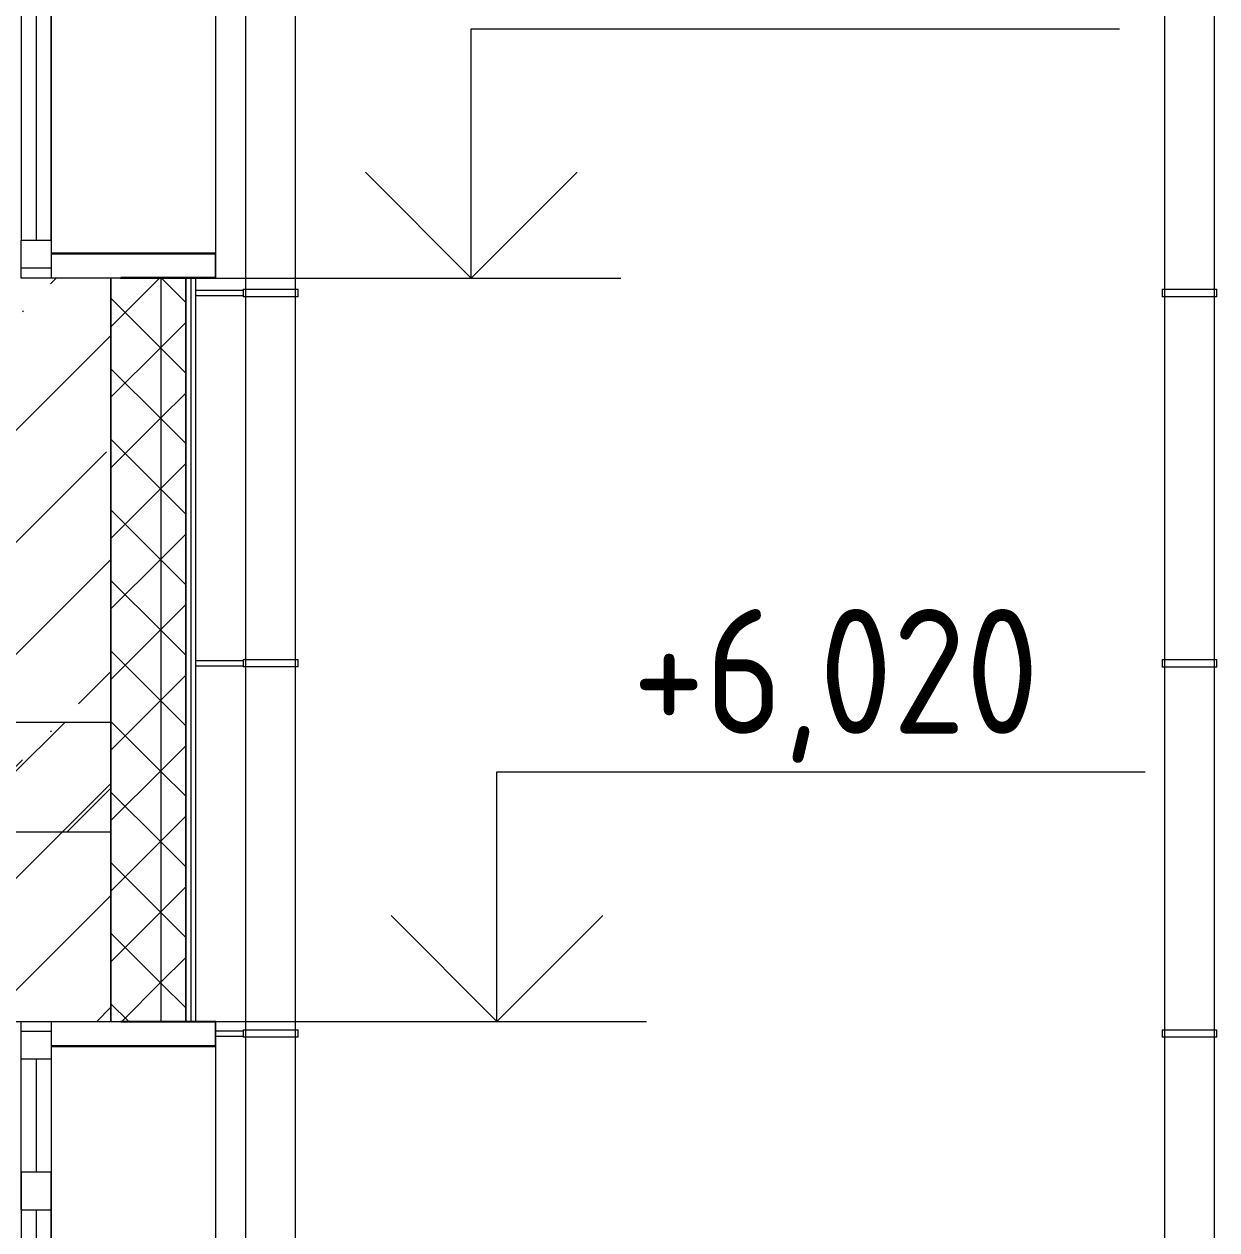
# Model space of a CAD drawing. Header units: millimetres. Extents: x -515342 to 330399, y -224905 to 507333.
# Drawn here: x 258711 to 261102, y 93634 to 96051 of the extents above; entities that cross this region are included whole.
import ezdxf

# ---------------------------------------------------------------- set-up
doc = ezdxf.new("R2010")
doc.units = ezdxf.units.MM
doc.layers.get('0').update_dxf_attribs({"lineweight": 0})
for name, color, linetype, lineweight in [('_ Окна', 7, 'Continuous', 0), ('Аннотация', 7, 'Continuous', 0), ('Витраж', 7, 'Continuous', 0), ('Обобщенные модели', 7, 'Continuous', 0), ('Окна', 7, 'Continuous', 0), ('Отметки', 7, 'Continuous', 0), ('Перекрытие', 7, 'Continuous', 0), ('Стены внутренние', 7, 'Continuous', 0), ('Стены наружные', 7, 'Continuous', 0), ('Стены несущие', 7, 'Continuous', 0), ('Стены отделка', 7, 'Continuous', 0), ('Стены штриховка', 7, 'Continuous', 0)]:
    doc.layers.add(name, color=color, linetype=linetype, lineweight=lineweight)
doc.styles.add('GOST Common_1', font='', dxfattribs={"width": 0.9, "height": 250})
doc.styles.get('GOST Common_1').set_extended_font_data('GOST Common')
pattern_1 = [(45, (-6322.59, 7579.1), (-70.7107, 70.7107), []), (135, (-6322.59, 7579.1), (-70.7107, -70.7107), [])]

# ---------------------------------------------------------------- blocks, each defined once
blk = doc.blocks.new('Окно_ПВХ_3Створки_1Фрамуга-верх - АР_Окно_ОП_1820_h_х2370_3ст2фр-в E30-10240666-О_АР_П_Разрез 2-2')
at = {"layer": '_ Окна'}
for p, q in [((-2655, 5944), (-2655, 6020)), ((-2655, 6020), (-2595, 6020)), ((-2595, 6020), (-2595, 5944)), ((-2595, 6000), (-2655, 6000)), ((-2595, 5944), (-2655, 5944)), ((-2625, 5944), (-2625, 5718)), ((-2655, 5718), (-2655, 5642)), ((-2595, 5718), (-2655, 5718)), ((-2595, 5642), (-2595, 5718)), ((-2655, 5642), (-2595, 5642)), ((-2625, 5642), (-2625, 4236)), ((-2655, 4160), (-2655, 4236)), ((-2655, 4236), (-2595, 4236)), ((-2595, 4236), (-2595, 4160)), ((-2595, 4180), (-2655, 4180)), ((-2595, 4160), (-2655, 4160))]:
    blk.add_line(p, q, dxfattribs=at)
at = {"layer": 'Окна', "color": 253, "true_color": 0xaaaaaa}
for p, q in [((-2655, 5944), (-2655, 6020)), ((-2655, 6020), (-2595, 6020)), ((-2595, 6020), (-2595, 5944)), ((-2655, 5718), (-2655, 5944)), ((-2595, 5944), (-2595, 5718)), ((-2655, 5642), (-2655, 5718)), ((-2595, 5718), (-2595, 5642)), ((-2655, 5642), (-2655, 4236)), ((-2595, 4236), (-2595, 5642)), ((-2655, 4160), (-2655, 4236)), ((-2595, 4236), (-2595, 4160)), ((-2595, 4160), (-2655, 4160))]:
    blk.add_line(p, q, dxfattribs=at)
blk = doc.blocks.new('Прямоугольный импост - АР_Откос_Металлический_50х330 Коричневый Правый-9899917-О_АР_П_Разрез 2-2')
at = {"layer": 'Витраж', "lineweight": 18}
for p, q in [((-2264.9, 6020), (-2454.9, 6020)), ((-2454.9, 6020), (-2454.9, 6019)), ((-2454.9, 6019), (-2265.9, 6019)), ((-2265.9, 6019), (-2265.9, 5971)), ((-2264.9, 5970), (-2264.9, 6020)), ((-2265.9, 5971), (-2594.9, 5971)), ((-2594.9, 5971), (-2594.9, 5970)), ((-2594.9, 5970), (-2264.9, 5970))]:
    blk.add_line(p, q, dxfattribs=at)
blk = doc.blocks.new('Прямоугольный импост - АР_Откос_Металлический_50х330 Коричневый Левый-9899768-О_АР_П_Разрез 2-2')
at = {"layer": 'Витраж'}
for p, q in [((-2594.9, 6020), (-2594.9, 5971)), ((-2594.9, 5970), (-2594.9, 4210)), ((-2264.9, 4210), (-2264.9, 5970)), ((-2594.9, 4209), (-2594.9, 4160))]:
    blk.add_line(p, q, dxfattribs=at)
blk = doc.blocks.new('Прямоугольный импост - АР_Откос_Металлический_50х330 Белый Левый-9898758-О_АР_П_Разрез 2-2')
at = {"layer": 'Витраж', "lineweight": 18}
for p, q in [((-2264.9, 7560), (-2594.9, 7560)), ((-2594.9, 7560), (-2594.9, 7559)), ((-2594.9, 7559), (-2265.9, 7559)), ((-2265.9, 7559), (-2265.9, 7511)), ((-2264.9, 7510), (-2264.9, 7560)), ((-2265.9, 7511), (-2454.9, 7511)), ((-2454.9, 7511), (-2454.9, 7510)), ((-2454.9, 7510), (-2264.9, 7510))]:
    blk.add_line(p, q, dxfattribs=at)
blk = doc.blocks.new('Прямоугольный импост - АР_Откос_Металлический_50х330 Белый Левый-9898757-О_АР_П_Разрез 2-2')
at = {"layer": 'Витраж'}
for p, q in [((-2594.9, 9370), (-2594.9, 9321)), ((-2594.9, 9320), (-2594.9, 7560)), ((-2264.9, 7560), (-2264.9, 9320)), ((-2594.9, 7559), (-2594.9, 7510))]:
    blk.add_line(p, q, dxfattribs=at)
blk = doc.blocks.new('ASVP_ОМ_Водосточная труба_На стене - Труба 100-9884750-О_АР_П_Разрез 2-2')
at = {"layer": 'Обобщенные модели'}
for p, q in [((-2104.9, 4430), (-2104.9, 12745.7)), ((-2204.9, 10810), (-2204.9, 4430))]:
    blk.add_line(p, q, dxfattribs=at)
blk = doc.blocks.new('Влж_Водосточная труба_Хомут - Хомут-V218-О_АР_П_Разрез 2-2')
at = {"layer": 'Обобщенные модели'}
for p, q in [((-2209.9, 10454.1), (-2304.9, 10454.1)), ((-2304.9, 10444.1), (-2209.9, 10444.1)), ((-2209.9, 10456.6), (-2209.9, 10454.1)), ((-2209.9, 10456.6), (-2154.9, 10456.6)), ((-2209.9, 10444.1), (-2209.9, 10441.6)), ((-2154.9, 10456.6), (-2099.9, 10456.6)), ((-2099.9, 10441.6), (-2099.9, 10456.6)), ((-2154.9, 10441.6), (-2209.9, 10441.6)), ((-2099.9, 10441.6), (-2154.9, 10441.6))]:
    blk.add_line(p, q, dxfattribs=at)
blk.add_open_spline([(-2209.9, 10454), (-2209.9, 10454), (-2209.9, 10454.1), (-2209.9, 10454.1)], degree=3, dxfattribs=at)
for points, knots in [([(-2209.9, 10454.1), (-2209.9, 10454.1), (-2209.9, 10454.1), (-2209.9, 10454), (-2209.9, 10453.9), (-2209.9, 10453.5), (-2209.8, 10452.9), (-2209.8, 10452.1), (-2209.7, 10450.9), (-2209.7, 10449.8), (-2209.7, 10449.1)], [0.5000435, 0.5000435, 0.5000435, 0.5000435, 0.5138889, 0.5486111, 0.5833333, 0.6527778, 0.7222222, 0.7916667, 0.8611111, 1, 1, 1, 1]), ([(-2209.7, 10449.1), (-2209.7, 10448.8), (-2209.7, 10448.2), (-2209.7, 10447.3), (-2209.8, 10446.5), (-2209.8, 10445.8), (-2209.8, 10445.2), (-2209.9, 10444.7), (-2209.9, 10444.3), (-2209.9, 10444.1), (-2209.9, 10444.1), (-2209.9, 10444.1)], [0, 0, 0, 0, 0.0555556, 0.1111111, 0.1666667, 0.2222222, 0.2777778, 0.3333333, 0.3888889, 0.4444444, 0.4999565, 0.4999565, 0.4999565, 0.4999565]), ([(-2209.9, 10444.1), (-2209.9, 10444.1), (-2209.9, 10444.1), (-2209.9, 10444.1), (-2209.9, 10444.1)], [0.49995738, 0.49995738, 0.49995738, 0.49995738, 0.51388889, 0.54861111, 0.54861111, 0.54861111, 0.54861111])]:
    blk.add_open_spline(points, degree=3, knots=knots, dxfattribs=at)
blk = doc.blocks.new('Влж_Водосточная труба_Хомут - Хомут-V219-О_АР_П_Разрез 2-2')
at = {"layer": 'Обобщенные модели'}
for p, q in [((-2209.9, 8969.6), (-2264.9, 8969.6)), ((-2209.9, 8972.1), (-2209.9, 8969.6)), ((-2209.9, 8972.1), (-2154.9, 8972.1)), ((-2154.9, 8972.1), (-2099.9, 8972.1)), ((-2099.9, 8957.1), (-2099.9, 8972.1)), ((-2264.9, 8959.6), (-2209.9, 8959.6)), ((-2209.9, 8959.6), (-2209.9, 8957.1)), ((-2154.9, 8957.1), (-2209.9, 8957.1)), ((-2099.9, 8957.1), (-2154.9, 8957.1))]:
    blk.add_line(p, q, dxfattribs=at)
blk.add_open_spline([(-2209.9, 8969.5), (-2209.9, 8969.6), (-2209.9, 8969.6), (-2209.9, 8969.6)], degree=3, dxfattribs=at)
for points, knots in [([(-2209.9, 8969.6), (-2209.9, 8969.6), (-2209.9, 8969.6), (-2209.9, 8969.6), (-2209.9, 8969.4), (-2209.9, 8969.1), (-2209.8, 8968.5), (-2209.8, 8967.7), (-2209.7, 8966.4), (-2209.7, 8965.4), (-2209.7, 8964.6)], [0.5000435, 0.5000435, 0.5000435, 0.5000435, 0.5138889, 0.5486111, 0.5833333, 0.6527778, 0.7222222, 0.7916667, 0.8611111, 1, 1, 1, 1]), ([(-2209.7, 8964.6), (-2209.7, 8964.3), (-2209.7, 8963.7), (-2209.7, 8962.9), (-2209.8, 8962.1), (-2209.8, 8961.4), (-2209.8, 8960.8), (-2209.9, 8960.3), (-2209.9, 8959.9), (-2209.9, 8959.7), (-2209.9, 8959.6), (-2209.9, 8959.6)], [0, 0, 0, 0, 0.0555556, 0.1111111, 0.1666667, 0.2222222, 0.2777778, 0.3333333, 0.3888889, 0.4444444, 0.4999565, 0.4999565, 0.4999565, 0.4999565]), ([(-2209.9, 8959.6), (-2209.9, 8959.6), (-2209.9, 8959.6), (-2209.9, 8959.6), (-2209.9, 8959.7)], [0.49995738, 0.49995738, 0.49995738, 0.49995738, 0.51388889, 0.54861111, 0.54861111, 0.54861111, 0.54861111])]:
    blk.add_open_spline(points, degree=3, knots=knots, dxfattribs=at)
blk = doc.blocks.new('ASVP_ОМ_Водосточная труба_На стене - Труба 100-V230-О_АР_П_Разрез 2-2')
at = {"layer": 'Обобщенные модели'}
for p, q in [((-362.5, 12745.7), (-362.5, 4430)), ((-262.5, 4430), (-262.5, 12745.7))]:
    blk.add_line(p, q, dxfattribs=at)
blk = doc.blocks.new('Влж_Водосточная труба_Хомут - Хомут-V231-О_АР_П_Разрез 2-2')
at = {"layer": 'Обобщенные модели'}
for p, q in [((-367.5, 9714.3), (-367.5, 9699.3)), ((-367.5, 9714.3), (-257.5, 9714.3)), ((-257.5, 9699.3), (-367.5, 9699.3)), ((-257.5, 9699.3), (-257.5, 9714.3))]:
    blk.add_line(p, q, dxfattribs=at)
blk = doc.blocks.new('СД_Люблино_Фасады_rvt-2-О_АР_П_Разрез 2-2')
at = {"layer": 'Стены внутренние'}
h = blk.add_hatch(dxfattribs=at)
h.set_pattern_fill('FP_37', color=256, style=0, pattern_type=2)
h.set_pattern_definition([(45, (-6322.6, 7579.1), (-224.506, 224.506), []), (45, (-6098.08, 7579.1), (-224.506, 224.506), [396.875, -79.375, 3.353, -76.022])])
h.paths.add_polyline_path([(-2883.4, 3300), (-2475, 3300), (-2475, 4160), (-2975, 4160), (-2975, 3300)])
h.paths.add_polyline_path([(-2975, 6020), (-2475, 6020), (-2475, 7510), (-2975, 7510), (-2975, 6066.3)])
h.paths.add_polyline_path([(-2883.4, 9370), (-2475, 9370), (-2475, 10810), (-2975, 10810), (-2975, 9370)])
h.paths.add_polyline_path([(-2975, 12670), (-2475, 12670), (-2475, 13250), (-2975, 13250), (-2975, 12698.1)])
at = {"layer": 'Стены наружные'}
h = blk.add_hatch(dxfattribs=at)
h.set_pattern_fill('FP_39', color=256, style=0, pattern_type=2)
h.set_pattern_definition(pattern_1)
h.paths.add_polyline_path([(-2375, 4100), (-2375, 4160), (-2475, 4160), (-2475, 4100), (-2454.9, 4100)])
h.paths.add_polyline_path([(-2475, 6020), (-2375, 6020), (-2375, 7510), (-2475, 7510), (-2475, 6066.3)])
h.paths.add_polyline_path([(-2475, 9370), (-2375, 9370), (-2375, 10810), (-2475, 10810), (-2475, 9382.2)])
h.paths.add_polyline_path([(-2375, 12670), (-2375, 13470), (-2475, 13470), (-2475, 12670), (-2454.9, 12670)])
h = blk.add_hatch(dxfattribs=at)
h.set_pattern_fill('FP_39', color=256, style=0, pattern_type=2)
h.set_pattern_definition(pattern_1)
h.paths.add_polyline_path([(-2347.8, 4100), (-2325, 4100), (-2325, 4160), (-2375, 4160), (-2375, 4100)])
h.paths.add_polyline_path([(-2375, 6020), (-2325, 6020), (-2325, 7510), (-2375, 7510), (-2375, 6066.3)])
h.paths.add_polyline_path([(-2375, 9370), (-2325, 9370), (-2325, 10810), (-2375, 10810), (-2375, 9382.2)])
h.paths.add_polyline_path([(-2347.8, 12670), (-2325, 12670), (-2325, 13470), (-2375, 13470), (-2375, 12670)])
at = {"layer": 'Стены несущие'}
for p, q in [((-2475, 7510), (-2595, 7510)), ((-2475, 6020), (-2475, 7510)), ((-2475, 7510), (-2475, 6020)), ((-2595, 6020), (-2475, 6020))]:
    blk.add_line(p, q, dxfattribs=at)
at = {"layer": 'Стены отделка', "lineweight": 9}
for p, q in [((-2375, 7510), (-2475, 7510)), ((-2325, 7510), (-2375, 7510)), ((-2325, 6020), (-2325, 7510)), ((-2324.9, 7510), (-2324.9, 6020)), ((-2314.9, 7510), (-2324.9, 7510)), ((-2304.9, 7510), (-2314.9, 7510)), ((-2304.9, 6020), (-2304.9, 7510)), ((-2475, 6020), (-2375, 6020)), ((-2375, 6020), (-2325, 6020)), ((-2324.9, 6020), (-2314.9, 6020)), ((-2314.9, 6020), (-2304.9, 6020))]:
    blk.add_line(p, q, dxfattribs=at)
at = {"layer": 'Стены штриховка'}
for p, q in [((-2375, 7510), (-2375, 6020)), ((-2314.9, 7510), (-2314.9, 6020))]:
    blk.add_line(p, q, dxfattribs=at)
at = {"layer": 'Витраж', "lineweight": 9}
for name in ['Прямоугольный импост - АР_Откос_Металлический_50х330 Белый Левый-9898757-О_АР_П_Разрез 2-2', 'Прямоугольный импост - АР_Откос_Металлический_50х330 Белый Левый-9898758-О_АР_П_Разрез 2-2', 'Прямоугольный импост - АР_Откос_Металлический_50х330 Коричневый Правый-9899917-О_АР_П_Разрез 2-2', 'Прямоугольный импост - АР_Откос_Металлический_50х330 Коричневый Левый-9899768-О_АР_П_Разрез 2-2']:
    blk.add_blockref(name, (0, 0), dxfattribs=at)
at = {"layer": 'Обобщенные модели', "lineweight": 9}
for name, p in [('ASVP_ОМ_Водосточная труба_На стене - Труба 100-9884750-О_АР_П_Разрез 2-2', (0, 0)), ('ASVP_ОМ_Водосточная труба_На стене - Труба 100-V230-О_АР_П_Разрез 2-2', (0, 0)), ('Влж_Водосточная труба_Хомут - Хомут-V218-О_АР_П_Разрез 2-2', (0, -2968.9)), ('Влж_Водосточная труба_Хомут - Хомут-V231-О_АР_П_Разрез 2-2', (0, -2226.7)), ('Влж_Водосточная труба_Хомут - Хомут-V218-О_АР_П_Разрез 2-2', (0, -3711.1)), ('Влж_Водосточная труба_Хомут - Хомут-V231-О_АР_П_Разрез 2-2', (0, -2968.9)), ('Влж_Водосточная труба_Хомут - Хомут-V219-О_АР_П_Разрез 2-2', (0, -2968.9)), ('Влж_Водосточная труба_Хомут - Хомут-V231-О_АР_П_Разрез 2-2', (0, -3711.1))]:
    blk.add_blockref(name, p, dxfattribs=at)
at = {"layer": 'Окна', "lineweight": 9}
for p in [(0, 3350), (0, 0)]:
    blk.add_blockref('Окно_ПВХ_3Створки_1Фрамуга-верх - АР_Окно_ОП_1820_h_х2370_3ст2фр-в E30-10240666-О_АР_П_Разрез 2-2', p, dxfattribs=at)
blk = doc.blocks.new('Высотные отметки - Стрелка вверх-5091-О_АР_П_Разрез 2-2')
at = {"layer": 'Аннотация'}
for p, q in [((-16859.5, 13170), (-18159.5, 13170)), ((-16859.5, 12670), (-16859.5, 13170)), ((-16859.5, 12670), (-17071.7, 12882.1)), ((-16859.5, 12670), (-16647.4, 12882.1)), ((-16559.5, 12670), (-17159.5, 12670))]:
    blk.add_line(p, q, dxfattribs=at)

msp = doc.modelspace()

# ---------------------------------------------------------------- hatches: boundary and pattern name
at = {"layer": 'Перекрытие'}
h = msp.add_hatch(dxfattribs=at)
h.set_pattern_fill('FP_37', color=256, style=0, pattern_type=2)
h.set_pattern_definition([(45, (255037.12, 95610.5), (-224.506, 224.506), []), (45, (255261.63, 95610.5), (-224.506, 224.506), [396.875, -79.375, 3.353, -76.022])])
h.paths.add_polyline_path([(256119.5154, 94431.3929), (258884.7706, 94431.3929), (258884.7706, 94651.3929), (251964.7107, 94650.3073), (251964.7107, 94431.3929), (256012.3887, 94431.3929)])

# ---------------------------------------------------------------- linework, layer by layer
at = {"layer": 'Отметки'}
for p, q in [((258903.4411, 95541.3929), (259023.3329, 95541.3929)), ((259023.3329, 95541.3929), (259607.0462, 95541.3929)), ((258470.5627, 94051.3929), (258939.1898, 94051.3929)), ((258939.1898, 94051.3929), (259658.7066, 94051.3929))]:
    msp.add_line(p, q, dxfattribs=at)
at = {"layer": 'Перекрытие'}
for p, q in [((251984.7107, 94651.3929), (258884.7706, 94651.3929)), ((258884.7706, 94431.3929), (258884.7706, 94651.3929)), ((252354.7107, 94431.3929), (258884.7706, 94431.3929))]:
    msp.add_line(p, q, dxfattribs=at)

# ---------------------------------------------------------------- block references
msp.add_blockref('СД_Люблино_Фасады_rvt-2-О_АР_П_Разрез 2-2', (261359.7107, 88031.3929))
at = {"layer": 'Отметки', "extrusion": (0, 0, -1)}
for p in [(-242747.5053, 82871.3929), (-242799.1657, 81381.3929)]:
    msp.add_blockref('Высотные отметки - Стрелка вверх-5091-О_АР_П_Разрез 2-2', p, dxfattribs=at)

# ---------------------------------------------------------------- texts
at = {"layer": 'Отметки', "insert": (259930.0305, 94878.1), "char_height": 250, "width": 1028.822569, "attachment_point": 1, "line_spacing_factor": 1.022761, "style": 'GOST Common_1'}
msp.add_mtext('+6,020', dxfattribs=at)

doc.saveas('drawing.dxf')
